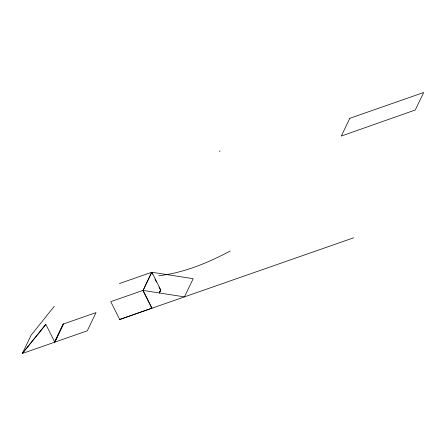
<?xml version="1.0" encoding="UTF-8"?>
<svg xmlns="http://www.w3.org/2000/svg" width="446" height="446" viewBox="0 0 446 446"><rect width="100%" height="100%" fill="white"/><g stroke="black" fill="none" stroke-linecap="round" stroke-linejoin="round"><path stroke-width="0.67" d="M45.587 324.699L22.3 353.5L45.843 324.387L54.78 342.16L63.198 324.075L96.029 312.607L87.26 330.815L22.3 353.5L31.064 335.292L54.261 306.302M152.521 274.151L151.595 272.311L143.099 290.424L152.036 308.197M159.361 292.582L160.805 289.989L159.283 293.15M54.434 342.283L63.198 324.075M54.78 342.16L63.549 323.952M119.684 319.436L110.747 301.663L142.865 290.446L151.802 308.219L119.651 319.509L353.611 237.813M151.852 272.244L143.099 290.424L184.427 296.885L193.19 278.683L151.852 272.244L160.789 290.017M159.328 292.587L160.532 290.084L158.993 287.018M219.627 151.612L219.99 150.893M230.214 251.009C207.892 262.85 184.053 272.807 158.765 275.756M119.478 283.528L151.595 272.311M154.985 279.051L156.529 282.117M349.831 118.296L341.274 136.063L415.276 109.995L423.7 92.5L349.831 118.296"/></g></svg>
